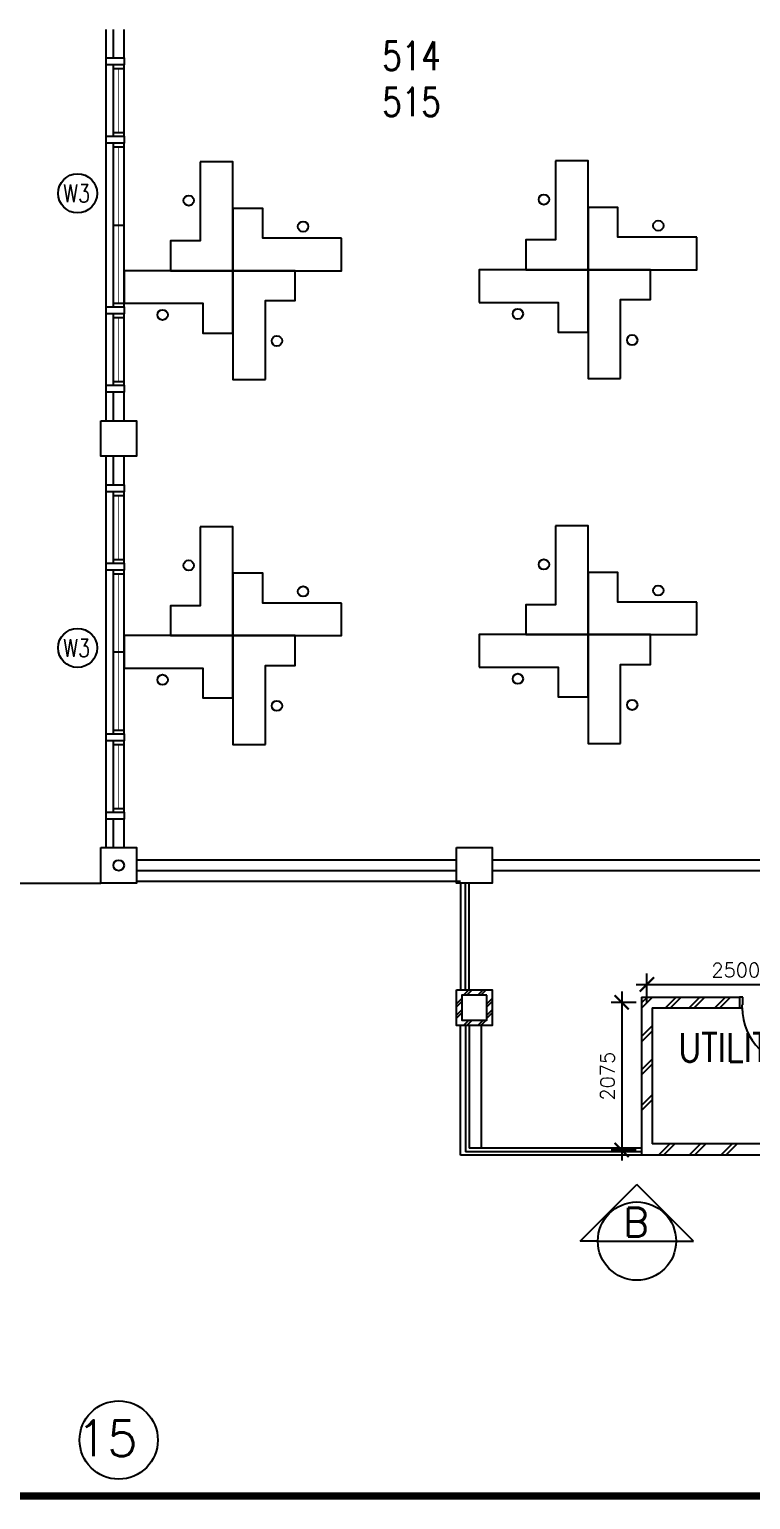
# Model space of a CAD drawing. Extents: x 2266480 to 2632177, y -858634 to -757244.
# Drawn here: x 2563295 to 2573432, y -847338 to -826674 of the extents above; entities that cross this region are included whole.
import ezdxf

# ---------------------------------------------------------------- set-up
doc = ezdxf.new("R2010")
doc.units = 0
doc.header["$LTSCALE"] = 10
doc.header["$MEASUREMENT"] = 0
doc.layers.get('0').update_dxf_attribs({"linetype": 'CONTINUOUS'})
doc.layers.get('DEFPOINTS').update_dxf_attribs({"linetype": 'CONTINUOUS'})
for name, color, linetype in [('AR', 7, 'CONTINUOUS'), ('COL', 3, 'CONTINUOUS'), ('DIM', 7, 'CONTINUOUS'), ('DR', 7, 'CONTINUOUS'), ('GRID-T', 7, 'CONTINUOUS'), ('H', 1, 'CONTINUOUS'), ('hatch', 7, 'CONTINUOUS'), ('LINE', 7, 'CONTINUOUS'), ('PL', 5, 'CONTINUOUS'), ('rail', 1, 'CONTINUOUS'), ('ROOF', 7, 'CONTINUOUS'), ('RWDP', 145, 'CONTINUOUS'), ('T50', 4, 'CONTINUOUS'), ('WALL', 2, 'CONTINUOUS'), ('WIN', 5, 'CONTINUOUS'), ('WIN-T', 7, 'CONTINUOUS')]:
    doc.layers.add(name, color=color, linetype=linetype)
doc.styles.add('DIMTEXT', font='romans.shx', dxfattribs={"width": 0.8, "height": 400})
doc.styles.add('ROMANS', font='romans')
doc.styles.get("Standard").update_dxf_attribs({"font": 'ROMANS.SHX'})
doc.dimstyles.new('STANDARD$0', dxfattribs={"dimscale": 0, "dimtxt": 8, "dimasz": 6, "dimexe": 1, "dimexo": 1, "dimgap": 3, "dimtad": 1, "dimdec": 0, "dimlfac": -1, "dimrnd": 1, "dimzin": 0, "dimdsep": 46, "dimtxsty": 'Standard', "dimcen": 0, "dimclrd": 5, "dimclre": 250, "dimadec": 0, "dimazin": 0, "dimtfac": 1, "dimtdec": 4, "dimtofl": 0, "dimtmove": 0, "dimatfit": 3, "dimfxl": 1, "dimtolj": 1, "dimtzin": 0, "dimarcsym": 0})

# ---------------------------------------------------------------- blocks, each defined once
blk = doc.blocks.new('_ARCHTICK')
at = {"color": 0, "linetype": 'ByBlock', "const_width": 0.15}
blk.add_lwpolyline([(-0.5, -0.5), (0.5, 0.5)], dxfattribs=at)
blk = doc.blocks.new('*D497')
at = {"layer": 'DEFPOINTS', "color": 0, "transparency": 16777216}
for p in [(2574474, -840096), (2571974, -840512), (2574474, -840512)]:
    blk.add_point(p, dxfattribs=at)
at = {"layer": 'DIM', "color": 7, "lineweight": -2, "transparency": 16777216}
for p, q in [((2571974, -840362), (2571974, -839946)), ((2574474, -840362), (2574474, -839946)), ((2571824, -840096), (2574624, -840096))]:
    blk.add_line(p, q, dxfattribs=at)
at = {"layer": 'DIM', "color": 7, "lineweight": -2, "transparency": 16777216, "xscale": 200, "yscale": 200, "zscale": 200, "rotation": 180}
blk.add_blockref('_ARCHTICK', (2571974, -840096), dxfattribs=at)
at = {"layer": 'DIM', "color": 7, "lineweight": -2, "transparency": 16777216, "xscale": 200, "yscale": 200, "zscale": 200}
blk.add_blockref('_ARCHTICK', (2574474, -840096), dxfattribs=at)
at = {"layer": 'DIM', "color": 7, "transparency": 16777216, "insert": (2573224, -839896), "char_height": 200, "attachment_point": 5, "style": 'ROMANS'}
blk.add_mtext('\\A1;2500', dxfattribs=at)
blk = doc.blocks.new('*D498')
at = {"layer": 'DEFPOINTS', "color": 0, "transparency": 16777216}
for p in [(2571974, -840349), (2571621, -842424), (2571974, -842424)]:
    blk.add_point(p, dxfattribs=at)
at = {"layer": 'DIM', "color": 7, "lineweight": -2, "transparency": 16777216}
for p, q in [((2571621, -840199), (2571621, -842574)), ((2571824, -840349), (2571471, -840349)), ((2571824, -842424), (2571471, -842424))]:
    blk.add_line(p, q, dxfattribs=at)
at = {"layer": 'DIM', "color": 7, "lineweight": -2, "transparency": 16777216, "xscale": 200, "yscale": 200, "zscale": 200}
for p, rotation in [((2571621, -840349), 90), ((2571621, -842424), 270)]:
    blk.add_blockref('_ARCHTICK', p, dxfattribs=dict(at, rotation=rotation))
at = {"layer": 'DIM', "color": 7, "transparency": 16777216, "insert": (2571421, -841387), "char_height": 200, "attachment_point": 5, "rotation": 90, "style": 'ROMANS'}
blk.add_mtext('\\A1;2075', dxfattribs=at)
blk = doc.blocks.new('DR-900-B')
at = {"layer": 'DR'}
for p, q in [((0, 900), (-150, 900)), ((-150, 900), (-150, 860)), ((-150, 860), (-110, 860)), ((-110, 860), (-110, 850)), ((-110, 850), (0, 850)), ((0, 850), (0, 900)), ((-150, 40), (-970, 40)), ((-969, 80), (-150, 80)), ((-150, 80), (-150, 40)), ((-150, 40), (-110, 40)), ((-150, 0), (-150, 40)), ((0, 0), (-150, 0)), ((-110, 50), (0, 50)), ((-110, 40), (-110, 50)), ((0, 50), (0, 0))]:
    blk.add_line(p, q, dxfattribs=at)
blk.add_arc((-150, 40), 820, 90, 180, dxfattribs=at)

msp = doc.modelspace()

# ---------------------------------------------------------------- linework, layer by layer
at = {"color": 0}
for p, q in [((2564374.5, -832174.1), (2564374.5, -826674.1)), ((2564374.5, -838174.1), (2564374.5, -832674.1)), ((2569649.5, -842399.1), (2569649.5, -840674.1)), ((2571974.5, -842499.1), (2569356.5, -842499.1))]:
    msp.add_line(p, q, dxfattribs=at)
at = {"color": 1, "linetype": 'Continuous', "ltscale": 0.6}
for points in [[(2565696.4, -828536.9), (2565696.4, -829646.8), (2565278.7, -829646.8), (2565278.7, -830066.5), (2566154.1, -830066.5), (2566154.1, -828536.9)], [(2570690.4, -828523.4), (2570690.4, -829633.3), (2570272.7, -829633.3), (2570272.7, -830053), (2571148, -830053), (2571148, -828523.4)], [(2567683.6, -829608.8), (2566573.7, -829608.8), (2566573.7, -829191.1), (2566154.1, -829191.1), (2566154.1, -830066.5), (2567683.6, -830066.5)], [(2572677.6, -829595.4), (2571567.7, -829595.4), (2571567.7, -829177.6), (2571148, -829177.6), (2571148, -830053), (2572677.6, -830053)], [(2564624.5, -830524.1), (2565734.4, -830524.1), (2565734.4, -830941.8), (2566154.1, -830941.8), (2566154.1, -830066.5), (2564624.5, -830066.5)], [(2566611.7, -831596), (2566611.7, -830486.2), (2567029.4, -830486.2), (2567029.4, -830066.5), (2566154.1, -830066.5), (2566154.1, -831596)], [(2569618.5, -830510.7), (2570728.3, -830510.7), (2570728.3, -830928.4), (2571148, -830928.4), (2571148, -830053), (2569618.5, -830053)], [(2571605.7, -831582.6), (2571605.7, -830472.7), (2572023.4, -830472.7), (2572023.4, -830053), (2571148, -830053), (2571148, -831582.6)], [(2565696.4, -833665), (2565696.4, -834774.8), (2565278.7, -834774.8), (2565278.7, -835194.5), (2566154.1, -835194.5), (2566154.1, -833665)], [(2570690.4, -833651.5), (2570690.4, -834761.4), (2570272.7, -834761.4), (2570272.7, -835181.1), (2571148, -835181.1), (2571148, -833651.5)], [(2567683.6, -834736.9), (2566573.7, -834736.9), (2566573.7, -834319.2), (2566154.1, -834319.2), (2566154.1, -835194.5), (2567683.6, -835194.5)], [(2572677.6, -834723.4), (2571567.7, -834723.4), (2571567.7, -834305.7), (2571148, -834305.7), (2571148, -835181.1), (2572677.6, -835181.1)], [(2564624.5, -835652.2), (2565734.4, -835652.2), (2565734.4, -836069.9), (2566154.1, -836069.9), (2566154.1, -835194.5), (2564624.5, -835194.5)], [(2566611.7, -836724.1), (2566611.7, -835614.2), (2567029.4, -835614.2), (2567029.4, -835194.5), (2566154.1, -835194.5), (2566154.1, -836724.1)], [(2569618.5, -835638.7), (2570728.3, -835638.7), (2570728.3, -836056.4), (2571148, -836056.4), (2571148, -835181.1), (2569618.5, -835181.1)], [(2571605.7, -836710.7), (2571605.7, -835600.8), (2572023.4, -835600.8), (2572023.4, -835181.1), (2571148, -835181.1), (2571148, -836710.7)]]:
    msp.add_lwpolyline(points, close=True, dxfattribs=at)
at = {"color": 1, "ltscale": 0.6}
for centre in [(2565533.6, -829079.3), (2570527.6, -829065.9), (2567141.2, -829446), (2572135.1, -829432.6), (2570160.9, -830673.4), (2566774.5, -831053.6), (2571768.5, -831040.1), (2565533.6, -834207.4), (2570527.6, -834194), (2567141.2, -834574.1), (2572135.1, -834560.7), (2570160.9, -835801.5), (2566774.5, -836181.6), (2571768.5, -836168.2)]:
    msp.add_circle(centre, 72.4, dxfattribs=at)
at = {"color": 0, "ltscale": 0.6}
for centre in [(2565166.9, -830686.9), (2565166.9, -835815)]:
    msp.add_circle(centre, 72.4, dxfattribs=at)
at = {"layer": 'AR', "color": 0}
for p, q in [((2571037.8, -843704.8), (2571834.7, -842907.8)), ((2572631.7, -843704.8), (2571834.7, -842907.8)), ((2571284.7, -843704.8), (2571037.8, -843704.8)), ((2571284.7, -843704.8), (2572384.7, -843704.8)), ((2572384.7, -843704.8), (2572631.7, -843704.8))]:
    msp.add_line(p, q, dxfattribs=at)
msp.add_circle((2571834.7, -843704.8), 550, dxfattribs=at)
at = {"layer": 'COL', "color": 0}
for points in [[(2564299.5, -832174.1), (2564799.5, -832174.1), (2564799.5, -832674.1), (2564299.5, -832674.1)], [(2564299.5, -838174.1), (2564799.5, -838174.1), (2564799.5, -838674.1), (2564299.5, -838674.1)], [(2569299.5, -838174.1), (2569799.5, -838174.1), (2569799.5, -838674.1), (2569299.5, -838674.1)], [(2569299.5, -840174.1), (2569799.5, -840174.1), (2569799.5, -840674.1), (2569299.5, -840674.1)], [(2569724.5, -840249.1), (2569374.5, -840249.1), (2569374.5, -840599.1), (2569724.5, -840599.1)]]:
    msp.add_lwpolyline(points, close=True, dxfattribs=at)
at = {"layer": 'GRID-T', "color": 0}
msp.add_circle((2564549.5, -846500.7), 550, dxfattribs=at)
at = {"layer": 'H', "color": 0}
for p, q in [((2571983.7, -840274.1), (2571899.5, -840358.3)), ((2572054.4, -840274.1), (2571904.4, -840424.1)), ((2572384.5, -840274.1), (2572234.5, -840424.1)), ((2572455.2, -840274.1), (2572305.2, -840424.1)), ((2572719.7, -840274.1), (2572569.7, -840424.1)), ((2572790.4, -840274.1), (2572640.4, -840424.1)), ((2573081.2, -840274.1), (2572931.2, -840424.1)), ((2573151.9, -840274.1), (2573001.9, -840424.1)), ((2572049.5, -840681.4), (2571899.5, -840831.4)), ((2572049.5, -840752.1), (2571899.5, -840902.1)), ((2572049.5, -841147.7), (2571899.5, -841297.7)), ((2572049.5, -841218.4), (2571899.5, -841368.4)), ((2572049.5, -841650.4), (2571899.5, -841800.4)), ((2572049.5, -841721.1), (2571899.5, -841871.1))]:
    msp.add_line(p, q, dxfattribs=at)
at = {"layer": 'hatch', "color": 0}
for p, q in [((2557299.5, -838674.1), (2564299.5, -838674.1)), ((2569398.8, -840249.1), (2569473.8, -840174.1)), ((2569441.5, -840249.1), (2569516.5, -840174.1)), ((2569598.8, -840249.1), (2569673.8, -840174.1)), ((2569641.5, -840249.1), (2569716.5, -840174.1)), ((2569299.5, -840369.3), (2569374.5, -840294.3)), ((2569299.5, -840412), (2569374.5, -840337)), ((2569724.5, -840369.3), (2569799.5, -840294.3)), ((2569724.5, -840412), (2569799.5, -840337)), ((2569299.5, -840530.3), (2569374.5, -840455.3)), ((2569299.5, -840573), (2569374.5, -840498)), ((2569398.8, -840674.1), (2569473.8, -840599.1)), ((2569441.5, -840674.1), (2569516.5, -840599.1)), ((2569598.8, -840674.1), (2569673.8, -840599.1)), ((2569641.5, -840674.1), (2569716.5, -840599.1)), ((2569724.5, -840530.3), (2569799.5, -840455.3)), ((2569724.5, -840573), (2569799.5, -840498)), ((2572147, -842489.1), (2572297, -842339.1)), ((2572218.6, -842489.1), (2572368.6, -842339.1)), ((2572580, -842489.1), (2572730, -842339.1)), ((2572651.6, -842489.1), (2572801.6, -842339.1)), ((2573023.8, -842489.1), (2573173.8, -842339.1)), ((2573095.5, -842489.1), (2573245.5, -842339.1))]:
    msp.add_line(p, q, dxfattribs=at)
at = {"layer": 'LINE', "color": 0}
for p, q in [((2569356.5, -838674.1, 0), (2569356.5, -840174.1, 0)), ((2569356.5, -842499.1, 0), (2569356.5, -840674.1, 0))]:
    msp.add_line(p, q, dxfattribs=at)
at = {"layer": 'PL', "color": 0, "ltscale": 2, "const_width": 100}
msp.add_lwpolyline([(2561112, -847288.2), (2632127.2, -847288.2), (2632127.2, -757293.9), (2561112, -757293.9)], close=True, dxfattribs=at)
at = {"layer": 'rail', "color": 0}
for p, q in [((2569424.5, -840174.1), (2569424.5, -838674.1)), ((2569474.5, -840174.1), (2569474.5, -838674.1)), ((2569424.5, -840674.1), (2569424.5, -842449.1)), ((2569474.5, -840674.1), (2569474.5, -842399.1)), ((2571899.5, -842449.1), (2569424.5, -842449.1)), ((2571899.5, -842399.1), (2569474.5, -842399.1))]:
    msp.add_line(p, q, dxfattribs=at)
at = {"layer": 'ROOF', "color": 0}
msp.add_line((2569356.5, -838649.1), (2564799.5, -838649.1), dxfattribs=at)
at = {"layer": 'RWDP', "color": 0}
msp.add_circle((2564549.5, -838424.1), 75, dxfattribs=at)
at = {"layer": 'WALL', "color": 0}
for p, q in [((2564474.5, -827074.1), (2564474.5, -826674.1)), ((2564624.5, -827074.1), (2564624.5, -826674.1)), ((2564474.5, -832174.1), (2564474.5, -831774.1)), ((2564624.5, -832174.1), (2564624.5, -831774.1)), ((2564474.5, -833074.1), (2564474.5, -832674.1)), ((2564624.5, -833074.1), (2564624.5, -832674.1)), ((2564474.5, -838174.1), (2564474.5, -837774.1)), ((2564624.5, -838174.1), (2564624.5, -837774.1)), ((2569299.5, -838349.1), (2564799.5, -838349.1)), ((2569299.5, -838499.1), (2564799.5, -838499.1)), ((2574299.5, -838349.1), (2569799.5, -838349.1)), ((2574299.5, -838499.1), (2569799.5, -838499.1)), ((2571899.5, -840274.1), (2571899.5, -842499.1)), ((2571899.5, -840274.1), (2573274.5, -840274.1)), ((2572049.5, -840424.1), (2572049.5, -842339.1)), ((2572049.5, -840424.1), (2573274.5, -840424.1)), ((2574474.5, -842339.1), (2572049.5, -842339.1)), ((2574474.5, -842499.1), (2571899.5, -842499.1))]:
    msp.add_line(p, q, dxfattribs=at)
for points in [[(2564374.5, -827074.1), (2564624.5, -827074.1), (2564624.5, -827174.1), (2564374.5, -827174.1)], [(2564374.5, -828174.1), (2564624.5, -828174.1), (2564624.5, -828274.1), (2564374.5, -828274.1)], [(2564374.5, -830574.1), (2564624.5, -830574.1), (2564624.5, -830674.1), (2564374.5, -830674.1)], [(2564374.5, -831674.1), (2564624.5, -831674.1), (2564624.5, -831774.1), (2564374.5, -831774.1)], [(2564374.5, -833074.1), (2564624.5, -833074.1), (2564624.5, -833174.1), (2564374.5, -833174.1)], [(2564374.5, -834174.1), (2564624.5, -834174.1), (2564624.5, -834274.1), (2564374.5, -834274.1)], [(2564374.5, -836574.1), (2564624.5, -836574.1), (2564624.5, -836674.1), (2564374.5, -836674.1)], [(2564374.5, -837674.1), (2564624.5, -837674.1), (2564624.5, -837774.1), (2564374.5, -837774.1)]]:
    msp.add_lwpolyline(points, close=True, dxfattribs=at)
at = {"layer": 'WIN', "color": 0}
for p, q in [((2564474.5, -828174.1), (2564474.5, -827174.1)), ((2564624.5, -828174.1), (2564624.5, -827174.1)), ((2564474.5, -827224.1), (2564624.5, -827224.1)), ((2564474.5, -828124.1), (2564624.5, -828124.1)), ((2564474.5, -830574.1), (2564474.5, -828274.1)), ((2564474.5, -828324.1), (2564624.5, -828324.1)), ((2564624.5, -830574.1), (2564624.5, -828274.1)), ((2564474.5, -829424.1), (2564624.5, -829424.1)), ((2564474.5, -830524.1), (2564624.5, -830524.1)), ((2564474.5, -831674.1), (2564474.5, -830674.1)), ((2564624.5, -831674.1), (2564624.5, -830674.1)), ((2564474.5, -830724.1), (2564624.5, -830724.1)), ((2564474.5, -831624.1), (2564624.5, -831624.1)), ((2564474.5, -834174.1), (2564474.5, -833174.1)), ((2564624.5, -834174.1), (2564624.5, -833174.1)), ((2564474.5, -833224.1), (2564624.5, -833224.1)), ((2564474.5, -834124.1), (2564624.5, -834124.1)), ((2564474.5, -836574.1), (2564474.5, -834274.1)), ((2564474.5, -834324.1), (2564624.5, -834324.1)), ((2564624.5, -836574.1), (2564624.5, -834274.1)), ((2564474.5, -835424.1), (2564624.5, -835424.1)), ((2564474.5, -836524.1), (2564624.5, -836524.1)), ((2564474.5, -837674.1), (2564474.5, -836674.1)), ((2564624.5, -837674.1), (2564624.5, -836674.1)), ((2564474.5, -836724.1), (2564624.5, -836724.1)), ((2564474.5, -837624.1), (2564624.5, -837624.1))]:
    msp.add_line(p, q, dxfattribs=at)
at = {"layer": 'WIN', "color": 0, "const_width": 10, "flags": 128}
for points in [[(2564549.5, -828124.1), (2564549.5, -827224.1)], [(2564549.5, -830524.1), (2564549.5, -828324.1)], [(2564549.5, -830724.1), (2564549.5, -831624.1)], [(2564549.5, -834124.1), (2564549.5, -833224.1)], [(2564549.5, -836524.1), (2564549.5, -834324.1)], [(2564549.5, -836724.1), (2564549.5, -837624.1)]]:
    msp.add_lwpolyline(points, dxfattribs=at)
at = {"layer": 'WIN-T', "color": 0}
for centre in [(2563972.2, -828978.2), (2563972.2, -835367.7)]:
    msp.add_circle(centre, 275, dxfattribs=at)

# ---------------------------------------------------------------- block references
at = {"layer": 'WALL', "color": 0, "rotation": 90}
msp.add_blockref('DR-900-B', (2574174.5, -840274.1), dxfattribs=at)

# ---------------------------------------------------------------- texts
at = {"linetype": 'Continuous', "ltscale": 0.6, "style": 'DIMTEXT', "width": 0.8}
for s, p in [('514', (2568254.4, -827246.2)), ('515', (2568254.4, -827893.8))]:
    msp.add_text(s, height=400, dxfattribs=at).set_placement(p)
at = {"layer": 'AR', "color": 0, "style": 'ROMANS'}
msp.add_text('B', height=400, dxfattribs=at).set_placement((2571640.6, -843639.6))
at = {"layer": 'GRID-T', "color": 0, "style": 'ROMANS'}
msp.add_text('15', height=500, dxfattribs=at).set_placement((2563960, -846726.4))
at = {"layer": 'T50', "color": 0, "style": 'ROMANS', "width": 0.85}
msp.add_text('UTILITY', height=400, dxfattribs=at).set_placement((2572417.6, -841184))
at = {"layer": 'WIN-T', "color": 0, "style": 'ROMANS', "width": 0.8}
for p in [(2563771.4, -829104), (2563771.4, -835493.6)]:
    msp.add_text('W3', height=250, dxfattribs=at).set_placement(p)

# ---------------------------------------------------------------- dimensions: what is measured, and where the dimension line sits
at = {"layer": 'DIM', "color": 0}
dim = msp.add_linear_dim(base=(2574474.5, -840096), p1=(2571974.5, -840512.1), p2=(2574474.5, -840512.1), dimstyle='STANDARD$0', override={"dimscale": 100, "dimtxt": 2, "dimasz": 2, "dimexe": 1.5, "dimexo": 1.5, "dimgap": 1, "dimtxsty": 'ROMANS', "dimblk": 'ARCHTICK', "dimdle": 1.5, "dimclrd": 7, "dimclre": 7, "dimclrt": 7, "dimtdec": 0, "dimtmove": 2}, dxfattribs=at)
dim.commit()
dim.dimension.update_dxf_attribs({"geometry": '*D497', "text_midpoint": (2573224.5, -839896)})
dim = msp.add_linear_dim(base=(2571621, -842424.1), p1=(2571974.5, -840349.1), p2=(2571974.5, -842424.1), angle=90, dimstyle='STANDARD$0', override={"dimscale": 100, "dimtxt": 2, "dimasz": 2, "dimexe": 1.5, "dimexo": 1.5, "dimgap": 1, "dimtxsty": 'ROMANS', "dimblk": 'ARCHTICK', "dimdle": 1.5, "dimclrd": 7, "dimclre": 7, "dimclrt": 7, "dimtdec": 0, "dimtmove": 2}, dxfattribs=at)
dim.commit()
dim.dimension.update_dxf_attribs({"geometry": '*D498', "text_midpoint": (2571421, -841386.6)})

doc.saveas('drawing.dxf')
